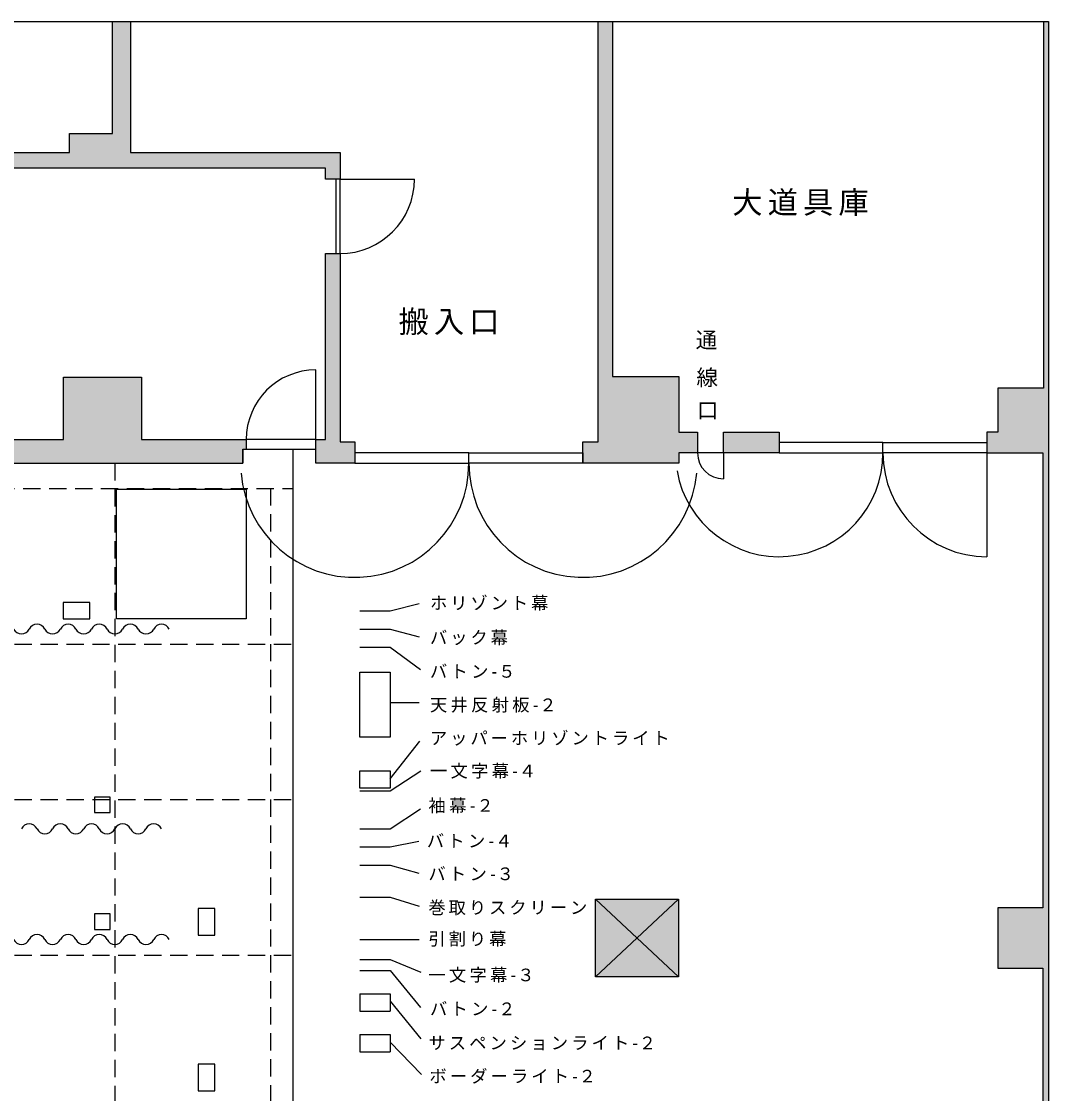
# Model space of a CAD drawing. Units: millimetres, scale not verified. Extents: x -17682 to 17682, y -10076 to 8984.
# Drawn here: x 5802 to 17682, y -3414 to 8984 of the extents above; entities that cross this region are included whole.
import ezdxf
from ezdxf.enums import TextEntityAlignment as Align

# ---------------------------------------------------------------- set-up
doc = ezdxf.new("R2010")
doc.units = ezdxf.units.MM
doc.header["$LTSCALE"] = 100
doc.linetypes.add('DASHED2', pattern=[3, 2, -1])
for name, color, linetype in [('0-0_0', 7, 'Continuous'), ('0-1_幕舞台', 7, 'Continuous'), ('0-5_袖幕', 7, 'Continuous'), ('0-A_ソリッドカラー', 9, 'Continuous')]:
    doc.layers.add(name, color=color, linetype=linetype)
doc.styles.add('ＭＳ Ｐ明朝', font='')
doc.styles.get('ＭＳ Ｐ明朝').set_extended_font_data('MS PMincho')

msp = doc.modelspace()

# ---------------------------------------------------------------- linework, layer by layer
at = {"layer": '0-0_0'}
for p, q in [((9487.5, 7159.5), (10347.5, 7159.5)), ((9207.5, 4149.5), (9207.5, 4954.5)), ((8402.5, 4149.5), (8402.5, 4039.5)), ((8362.5, 4034.5), (8362.5, 3874.5)), ((13922.5, 3994.5), (13622.5, 3994.5)), ((13922.5, 3994.5), (13922.5, 3694.5)), ((16967.5, 3994.5), (16967.5, 2794.5)), ((12442.5, -1165.5), (13402.5, -1165.5)), ((12442.5, -2065.5), (12442.5, -1165.5)), ((12442.5, -1165.5), (13402.5, -2065.5)), ((13402.5, -1165.5), (12442.5, -2065.5)), ((13402.5, -1165.5), (13402.5, -2065.5)), ((13402.5, -2065.5), (12442.5, -2065.5))]:
    msp.add_line(p, q, dxfattribs=at)
at = {"layer": '0-0_0', "color": 4, "linetype": 'DASHED2'}
for p, q in [((6882.5, 3874.5), (6882.5, -7965.2)), ((4322.5, 3584.5), (8942.5, 3584.5)), ((8682.5, 3584.5), (8682.5, -7459.5)), ((-13177.5, 1784.5), (8942.5, 1784.5)), ((-13177.5, -15.5), (8942.5, -15.5)), ((-13177.5, -1815.5), (8942.5, -1815.5))]:
    msp.add_line(p, q, dxfattribs=at)
at = {"layer": '0-0_0'}
for points in [[(-17682.5, -10075.5), (-17682.5, 8984.5), (17682.5, 8984.5), (17682.5, -10075.5)], [(5317.5, 7289.5), (5317.5, 7469.5), (6357.5, 7469.5), (6357.5, 7689.5), (6857.5, 7689.5), (6857.5, 8984.5), (7062.5, 8984.5), (7062.5, 7469.5), (9487.5, 7469.5), (9487.5, 7159.5), (9317.5, 7159.5), (9317.5, 7289.5)], [(9487.5, 7159.5), (9437.5, 7159.5), (9437.5, 6299.5), (9487.5, 6299.5)], [(9207.5, 3874.5), (9207.5, 4149.5), (9317.5, 4149.5), (9317.5, 6299.5), (9487.5, 6299.5), (9487.5, 4124.5), (9657.5, 4124.5), (9657.5, 3874.5)], [(13922.5, 4234.5), (14567.5, 4234.5), (14567.5, 3994.5), (13922.5, 3994.5)], [(8402.5, 4149.5), (8402.5, 4039.5), (9207.5, 4039.5), (9207.5, 4149.5)], [(14567.5, 3994.5), (15767.5, 3994.5), (15767.5, 4114.5), (14567.5, 4114.5)], [(15767.5, 4114.5), (16967.5, 4114.5), (16967.5, 3994.5), (15767.5, 3994.5)], [(9657.5, 3874.5), (10977.5, 3874.5), (10977.5, 3994.5), (9657.5, 3994.5)], [(12297.5, 3874.5), (10977.5, 3874.5), (10977.5, 3994.5), (12297.5, 3994.5)], [(6902.5, 3574.5), (8402.5, 3574.5), (8402.5, 2074.5), (6902.5, 2074.5)], [(6592.5, 2264.5), (6285.5, 2264.5), (6285.5, 2074.5), (6592.5, 2074.5)], [(6827.5, 14.5), (6647.5, 14.5), (6647.5, -165.5), (6827.5, -165.5)], [(6827.5, -1335.5), (6647.5, -1335.5), (6647.5, -1515.5), (6827.5, -1515.5)], [(8037.5, -1275.5), (7847.5, -1275.5), (7847.5, -1582.5), (8037.5, -1582.5)], [(8037.5, -3075.5), (7847.5, -3075.5), (7847.5, -3382.5), (8037.5, -3382.5)]]:
    msp.add_lwpolyline(points, close=True, dxfattribs=at)
for points in [[(12472.5, 4124.5), (12472.5, 8984.5), (12637.5, 8984.5), (12637.5, 4879.5), (13407.5, 4879.5), (13407.5, 4234.5), (13622.5, 4234.5), (13622.5, 3994.5), (13407.5, 3994.5), (13407.5, 3874.5), (12297.5, 3874.5)], [(17622.5, 8984.5), (17622.5, 4744.5), (17097.5, 4744.5), (17097.5, 4234.5), (16967.5, 4234.5), (16967.5, 3994.5), (17617.5, 3994.5), (17617.5, -1265.5), (17097.5, -1265.5), (17097.5, -1965.5), (17617.5, -1965.5), (17617.5, -7279.5)], [(-12877.5, 3874.5), (-12877.5, 4149.5), (-11412.5, 4149.5), (-11412.5, 4869.5), (-10507.5, 4869.5), (-10507.5, 4149.5), (-6417.5, 4149.5), (-6417.5, 4869.5), (-5507.5, 4869.5), (-5507.5, 4149.5), (1297.5, 4149.5), (1297.5, 4869.5), (2202.5, 4869.5), (2202.5, 4149.5), (6287.5, 4149.5)], [(6287.5, 4149.5), (6287.5, 4869.5), (7192.5, 4869.5), (7192.5, 4149.5), (8402.5, 4149.5)], [(12297.5, 3874.5), (12297.5, 4124.5), (12472.5, 4124.5)], [(8942.5, 4039.5), (8942.5, -7459.5), (7942.5, -7459.5), (7942.5, -7874.5), (1792.5, -8400.5), (-6027.5, -8400.5), (-12177.5, -7874.5), (-12177.5, -7459.5), (-13177.5, -7459.5)], [(4322.5, 3744.5), (5322.5, 3744.5), (5322.5, 3874.5), (8362.5, 3874.5), (8362.5, 4039.5), (8942.5, 4039.5)]]:
    msp.add_lwpolyline(points, dxfattribs=at)
for centre, radius, start, end in [((9487.5, 7159.5), 860, 270, 0), ((9207.5, 4149.5), 805, 90, 180), ((14567.5, 3994.5), 1200, 190, 0), ((13922.5, 3994.5), 300, 180, 270), ((16967.5, 3994.5), 1200, 180, 270), ((9657.5, 3874.5), 1320, 185, 0), ((12297.5, 3874.5), 1320, 180, 355)]:
    msp.add_arc(centre, radius, start, end, dxfattribs=at)
at = {"layer": '0-1_幕舞台'}
for p, q in [((10067.5, 2167.2), (10404.5, 2254.3)), ((9717.5, 2167.2), (10067.5, 2167.2)), ((9717.5, 1957.2), (10067.5, 1957.2)), ((10067.5, 1957.2), (10404.5, 1866.6)), ((9717.5, 1747.2), (10067.5, 1747.2)), ((10067.5, 1747.2), (10416.8, 1491.1)), ((10065.7, 1109.6), (10404.5, 1109.6)), ((10065.7, 224.1), (10410.6, 661.1)), ((10067.5, 87.2), (10423, 316.5)), ((9717.5, 87.2), (10067.5, 87.2)), ((10067.5, -352.8), (10416.8, -120.5)), ((9717.5, -352.8), (10067.5, -352.8)), ((9717.5, -562.8), (10067.5, -562.8)), ((10067.5, -562.8), (10398.3, -496.3)), ((9717.5, -772.8), (10067.5, -772.8)), ((10067.5, -772.8), (10398.3, -865.6)), ((9717.5, -1142.8), (10067.5, -1142.8)), ((10067.5, -1142.8), (10404.5, -1247.1)), ((9717.5, -1632.8), (10067.5, -1632.8)), ((10067.5, -1632.8), (10404.5, -1632.8)), ((9717.5, -1862.8), (10067.5, -1862.8)), ((10067.5, -1862.8), (10423, -2012.3)), ((9717.5, -1992.8), (10067.5, -1992.8)), ((10067.5, -1992.8), (10416.8, -2418.5)), ((10065.7, -2346.2), (10423, -2783.2)), ((10065.7, -2820.1), (10429.1, -3195.5))]:
    msp.add_line(p, q, dxfattribs=at)
for points in [[(9717.5, 1457.2), (10067.5, 1457.2), (10067.5, 707.2), (9717.5, 707.2)], [(9717.5, 317.2), (10067.5, 317.2), (10067.5, 117.2), (9717.5, 117.2)]]:
    msp.add_lwpolyline(points, close=True, dxfattribs=at)
for points in [[(9717.5, -2262.8), (9717.5, -2462.8), (10067.5, -2462.8)], [(9717.5, -2262.8), (10067.5, -2262.8), (10067.5, -2462.8)], [(9717.5, -2732.8), (9717.5, -2932.8), (10067.5, -2932.8)], [(9717.5, -2732.8), (10067.5, -2732.8), (10067.5, -2932.8)]]:
    msp.add_lwpolyline(points, dxfattribs=at)
at = {"layer": '0-5_袖幕'}
for centre, start, end in [((5982.5, 1913.6), 25.84193, 154.15806), ((6342.5, 1913.6), 25.84193, 154.15806), ((6702.5, 1913.6), 25.84193, 154.15806), ((7062.5, 1913.6), 25.84193, 154.15806), ((7422.5, 1913.6), 25.84193, 154.15806), ((5802.5, 2000.8), 205.84193, 334.15806), ((6162.5, 2000.8), 205.84193, 334.15806), ((6522.5, 2000.8), 205.84193, 334.15806), ((6882.5, 2000.8), 205.84193, 334.15806), ((7242.5, 2000.8), 205.84193, 334.15806), ((5892.5, -396.4), 25.84193, 154.15806), ((6072.5, -309.2), 205.84193, 334.15806), ((6252.5, -396.4), 25.84193, 154.15806), ((6432.5, -309.2), 205.84193, 334.15806), ((6612.5, -396.4), 25.84193, 154.15806), ((6792.5, -309.2), 205.84193, 334.15806), ((6972.5, -396.4), 25.84193, 154.15806), ((7152.5, -309.2), 205.84193, 334.15806), ((7332.5, -396.4), 25.84193, 154.15806), ((5982.5, -1676.4), 25.84193, 154.15806), ((6342.5, -1676.4), 25.84193, 154.15806), ((6702.5, -1676.4), 25.84193, 154.15806), ((7062.5, -1676.4), 25.84193, 154.15806), ((7422.5, -1676.4), 25.84193, 154.15806), ((5802.5, -1589.2), 205.84193, 334.15806), ((6162.5, -1589.2), 205.84193, 334.15806), ((6522.5, -1589.2), 205.84193, 334.15806), ((6882.5, -1589.2), 205.84193, 334.15806), ((7242.5, -1589.2), 205.84193, 334.15806)]:
    msp.add_arc(centre, 100, start, end, dxfattribs=at)
at = {"layer": '0-A_ソリッドカラー'}
for points in [[(7062.5, 8984.5), (6857.5, 8984.5), (6857.5, 7689.5)], [(7062.5, 7469.5), (7062.5, 8984.5), (6857.5, 7689.5)], [(12637.5, 8984.5), (12472.5, 8984.5), (12472.5, 4124.5)], [(12637.5, 4879.5), (12637.5, 8984.5), (12472.5, 4124.5)], [(17682.5, -8099.5), (17682.5, 8984.5), (17622.5, 8984.5)], [(17682.5, -8099.5), (17622.5, 8984.5), (17622.5, 4744.5)], [(7062.5, 7469.5), (6857.5, 7689.5), (6357.5, 7689.5)], [(7062.5, 7469.5), (6357.5, 7689.5), (6357.5, 7469.5)], [(5317.5, 7469.5), (5317.5, 7289.5), (9317.5, 7289.5)], [(6357.5, 7469.5), (5317.5, 7469.5), (9317.5, 7289.5)], [(6357.5, 7469.5), (9317.5, 7289.5), (7062.5, 7469.5)], [(9317.5, 7289.5), (9487.5, 7469.5), (7062.5, 7469.5)], [(9317.5, 7159.5), (9487.5, 7159.5), (9487.5, 7469.5)], [(9317.5, 7289.5), (9317.5, 7159.5), (9487.5, 7469.5)], [(9487.5, 6299.5), (9317.5, 6299.5), (9317.5, 4149.5)], [(9487.5, 4124.5), (9487.5, 6299.5), (9317.5, 4149.5)], [(7192.5, 4869.5), (6287.5, 4869.5), (6287.5, 4149.5)], [(7192.5, 4149.5), (7192.5, 4869.5), (6287.5, 4149.5)], [(12472.5, 4124.5), (13622.5, 3994.5), (12637.5, 4879.5)], [(13407.5, 4234.5), (13407.5, 4879.5), (12637.5, 4879.5)], [(13622.5, 3994.5), (13407.5, 4234.5), (12637.5, 4879.5)], [(17622.5, 4744.5), (17097.5, 4744.5), (17097.5, 4234.5)], [(17622.5, 4744.5), (17097.5, 4234.5), (17617.5, 3994.5)], [(17622.5, 4744.5), (17617.5, 3994.5), (17617.5, -1265.5)], [(17622.5, 4744.5), (17617.5, -1265.5), (17617.5, -7279.5)], [(17682.5, -8099.5), (17622.5, 4744.5), (17617.5, -7279.5)], [(13622.5, 3994.5), (13622.5, 4234.5), (13407.5, 4234.5)], [(13922.5, 3994.5), (13922.5, 4234.5), (14567.5, 3994.5), (14567.5, 4234.5)], [(17097.5, 4234.5), (16967.5, 4234.5), (16967.5, 3994.5)], [(17097.5, 4234.5), (16967.5, 3994.5), (17617.5, 3994.5)], [(-9557.5, 3874.5), (8362.5, 4039.5), (7192.5, 4149.5)], [(-9557.5, 3874.5), (7192.5, 4149.5), (2202.5, 4149.5)], [(8402.5, 4039.5), (8402.5, 4149.5), (7192.5, 4149.5)], [(8362.5, 4039.5), (8402.5, 4039.5), (7192.5, 4149.5)], [(9207.5, 4149.5), (9207.5, 3874.5), (9657.5, 3874.5)], [(9207.5, 4149.5), (9657.5, 3874.5), (9487.5, 4124.5)], [(9487.5, 4124.5), (9317.5, 4149.5), (9207.5, 4149.5)], [(9657.5, 3874.5), (9657.5, 4124.5), (9487.5, 4124.5)], [(12297.5, 4124.5), (12297.5, 3874.5), (13407.5, 3874.5)], [(12297.5, 4124.5), (13407.5, 3874.5), (13407.5, 3994.5)], [(12297.5, 4124.5), (13407.5, 3994.5), (13622.5, 3994.5)], [(12472.5, 4124.5), (12297.5, 4124.5), (13622.5, 3994.5)], [(-9557.5, 3874.5), (5322.5, 3874.5), (8362.5, 4039.5)], [(5322.5, 3874.5), (8362.5, 3874.5), (8362.5, 4039.5)], [(12442.5, -1165.5), (12442.5, -2065.5), (13402.5, -1165.5), (13402.5, -2065.5)], [(17097.5, -1265.5), (17097.5, -1965.5), (17617.5, -1965.5)], [(17617.5, -1265.5), (17097.5, -1265.5), (17617.5, -1965.5)]]:
    msp.add_solid(points, dxfattribs=at)

# ---------------------------------------------------------------- texts
at = {"layer": '0-0_0', "style": 'ＭＳ Ｐ明朝'}
for s, p in [('通', (13600.9, 5153.8)), ('線', (13609.6, 4719.8)), ('口', (13614.2, 4341.7))]:
    msp.add_text(s, height=183.3, dxfattribs=at).set_placement(p, align=Align.BOTTOM_LEFT)
at = {"layer": '0-0_0', "char_height": 256.6, "attachment_point": 7, "style": 'ＭＳ Ｐ明朝'}
for s, insert in [('\\T1.17;大道具庫', (14024.3, 6735.8)), ('\\T1.17;搬入口', (10163.2, 5356.5))]:
    msp.add_mtext(s, dxfattribs=dict(at, insert=insert))
at = {"layer": '0-1_幕舞台', "char_height": 146.6, "attachment_point": 7, "style": 'ＭＳ Ｐ明朝'}
for s, insert in [('\\T1.17;ホリゾント幕', (10527.6, 2169.4)), ('\\T1.17;バック幕', (10527.6, 1770.1)), ('\\T1.19;バトン-５', (10527.6, 1388.9)), ('\\T1.19;天井反射板-２', (10527.6, 989.5)), ('\\T1.17;アッパーホリゾントライト', (10527.6, 608.3)), ('\\T1.19;一文字幕-４', (10527.6, 227.1)), ('\\T1.2;袖幕-２', (10509.4, -172.3)), ('\\T1.19;バトン-４', (10491.3, -571.6)), ('\\T1.19;バトン-３', (10509.4, -952.8)), ('\\T1.17;巻取りスクリーン', (10509.4, -1352.2)), ('\\T1.17;引割り幕', (10509.4, -1715.2)), ('\\T1.19;一文字幕-３', (10509.4, -2132.7)), ('\\T1.19;バトン-２', (10527.6, -2514)), ('\\T1.18;サスペンションライト-２', (10509.4, -2913.3)), ('\\T1.18;ボーダーライト-２', (10520.7, -3300.1))]:
    msp.add_mtext(s, dxfattribs=dict(at, insert=insert))

doc.saveas('drawing.dxf')
